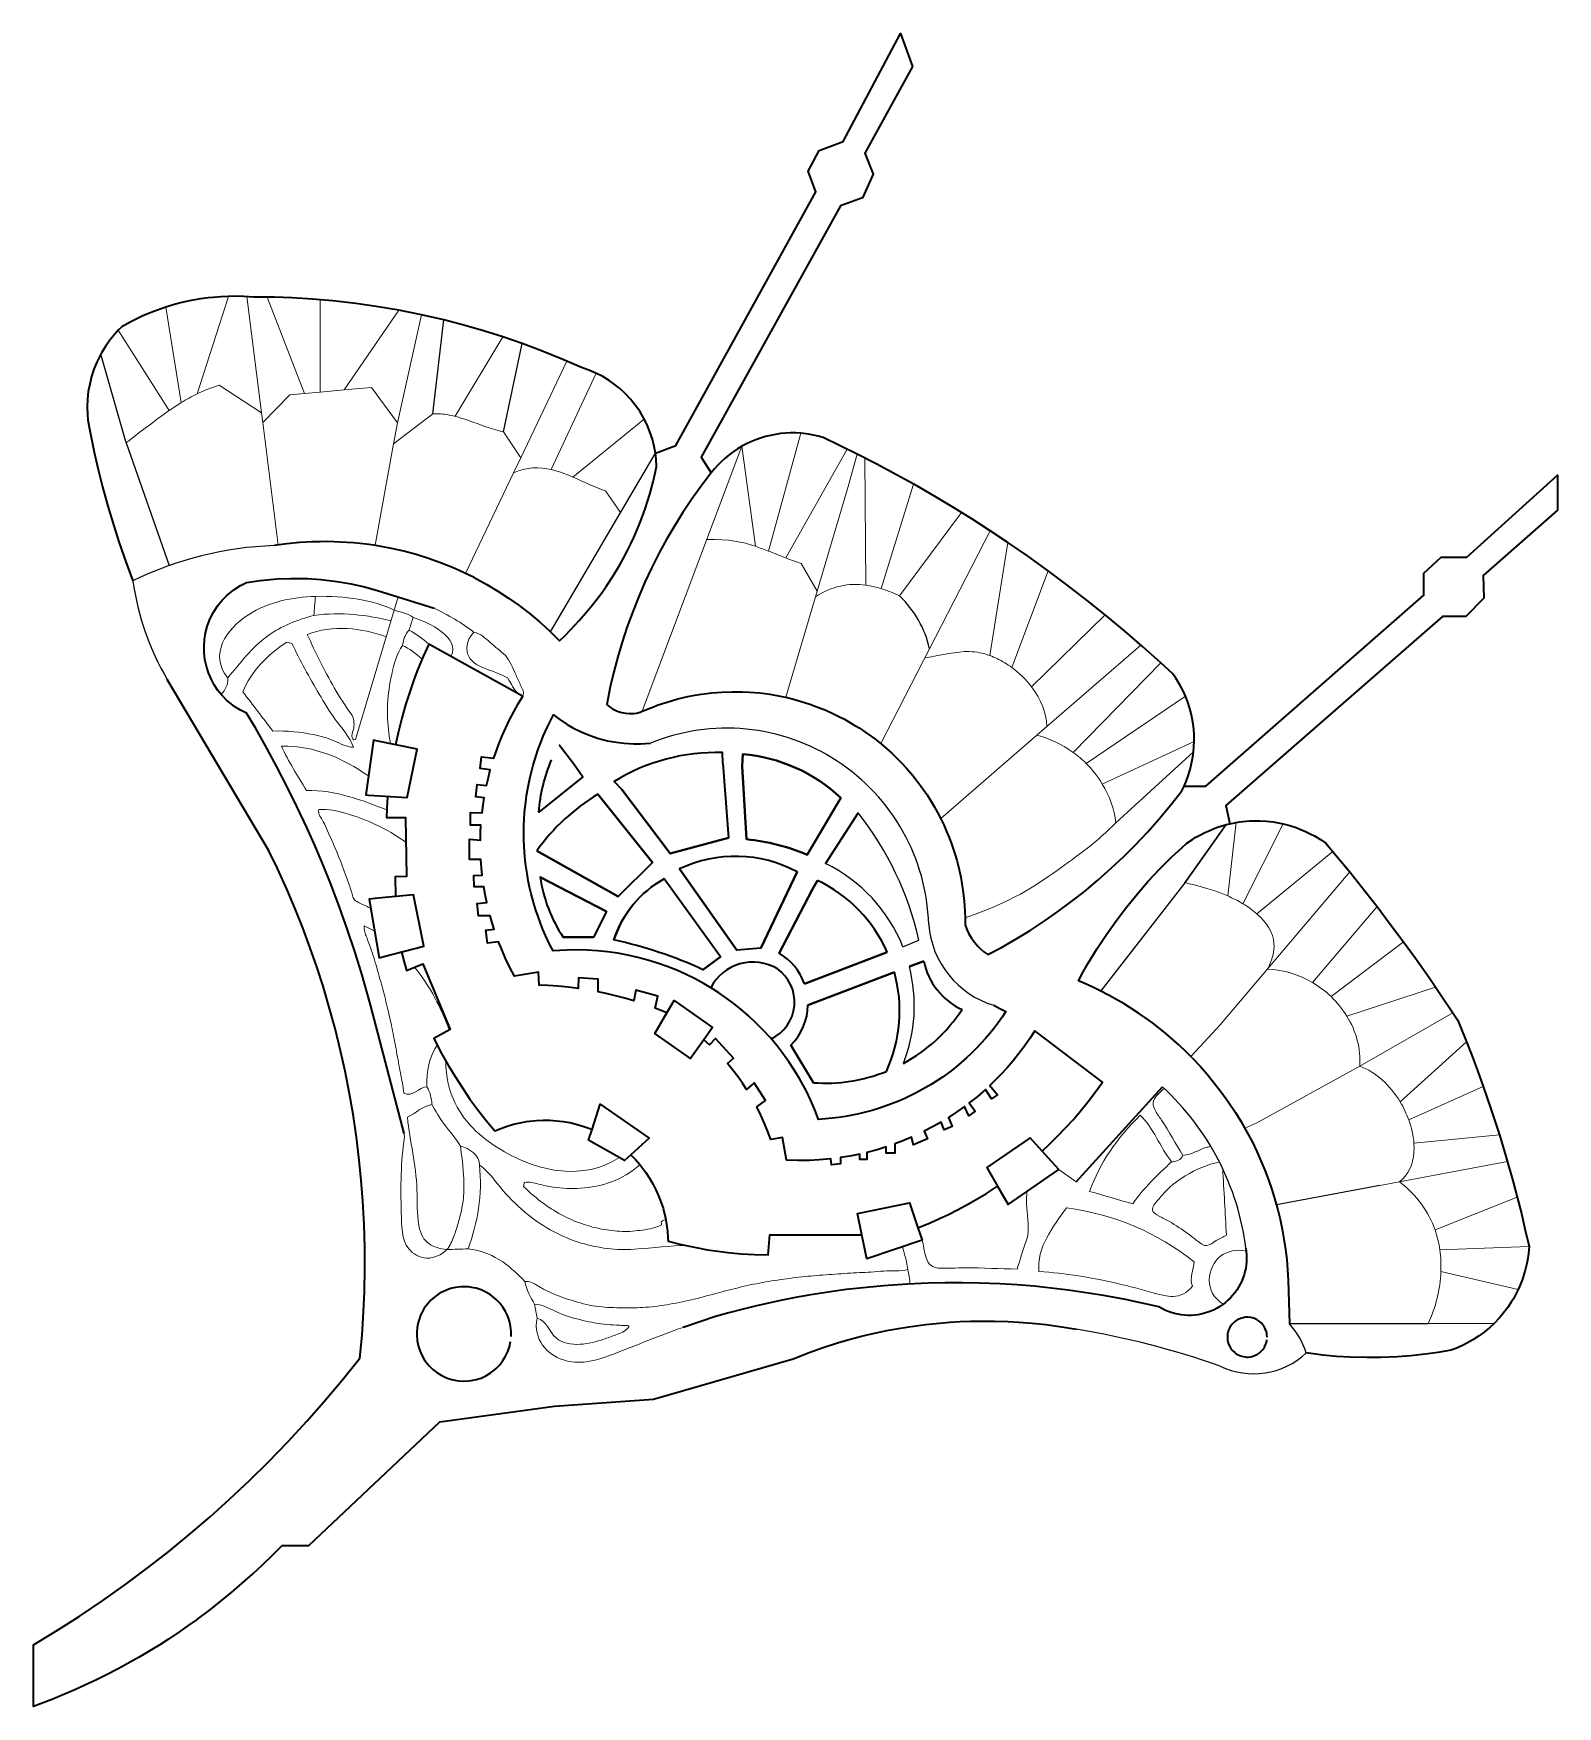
# Model space of a CAD drawing. Header units: millimetres. Extents: x 1814184 to 2218310, y 27764 to 471429.
import ezdxf

# ---------------------------------------------------------------- set-up
doc = ezdxf.new("R2010")
doc.units = ezdxf.units.MM
for name, color, linetype, lineweight in [('01_SITE_BASE', 7, 'Continuous', 35), ('03_REGIONS', 7, 'Continuous', 35), ('03_ROADS_AND_PLOTS', 7, 'Continuous', 9), ('04_GEOMETRIC_DIVISIONS', 7, 'Continuous', 5), ('BLUE_BOUNDARY_COMPLETION', 7, 'Continuous', 20), ('BLUE_CONTINUOUS_DIVISIONS', 7, 'Continuous', 20), ('REGION_HOLES', 7, 'Continuous', 35)]:
    doc.layers.add(name, color=color, linetype=linetype, lineweight=lineweight)

msp = doc.modelspace()

# ---------------------------------------------------------------- linework, layer by layer
for p, q in [((1920065, 370532), (1923018, 395473)), ((1838789, 362869), (1832047, 386423)), ((1938845, 365758), (1943803, 389195)), ((1838789, 362869), (1850132, 330303)), ((1951270, 312786), (1979084, 360167)), ((2101182, 262069), (2121797, 280958)), ((2119507, 246218), (2130485, 261622)), ((2130485, 261622), (2119507, 246218)), ((2119507, 246218), (2097204, 217574)), ((2128845, 208570), (2124621, 203979)), ((2124621, 203979), (2121082, 200133)), ((2171185, 165932), (2143755, 160788)), ((2184040, 129355), (2147228, 129214)), ((2147228, 129214), (2184040, 129355)), ((2184040, 129355), (2201591, 129455))]:
    msp.add_line(p, q)
at = {"color": 30}
msp.add_line((2044730, 229250), (2048968, 231021), dxfattribs=at)
for centre, radius, start, end in [((1881116, 243615), 92058, 91.9513, 116.14269), ((1910693, 336003), 70813, 187.9112, 210.49085), ((2024600, 302116), 27876, 12.75689, 46.29023), ((1997993, 233608), 53592, 1.68777, 112.10031), ((2075871, 237070), 24382, 184.4302, 253.30132), ((2066411, 140595), 69803, 7.17006, 47.53055), ((2132970, 115884), 19518, 16.78093, 43.07244), ((2054736, -91543), 222284, 70.52349, 80.68181), ((2137701, 136406), 20405, 244.29069, 313.15175)]:
    msp.add_arc(centre, radius, start, end)
for centre, radius, start, end in [((1966730, 212436), 84312, 12.73413, 38.35365), ((2005752, 213609), 41998, 21.86372, 63.87386), ((2005752, 213609), 41998, 338.65997, 14.29724)]:
    msp.add_arc(centre, radius, start, end, dxfattribs=at)
at = {"layer": '01_SITE_BASE'}
for points in [[(1979084, 360167), (1984512, 362137), (2021607, 429438), (2019621, 434926), (2022479, 440427), (2028911, 442754), (2044119, 471429), (2047281, 462691), (2034634, 439706), (2036823, 434120), (2033989, 427852), (2028169, 425746), (1991219, 359096), (1993896, 354930)], [(1867604, 401734), (1865856, 401710), (1863835, 401616), (1861818, 401455), (1860477, 401309), (1858472, 401034), (1856478, 400691), (1855155, 400426), (1853184, 399971), (1851228, 399450), (1849292, 398864), (1848012, 398436), (1846112, 397742), (1844236, 396983), (1843000, 396442), (1841777, 395873), (1839967, 394969), (1837602, 393669), (1836639, 392709), (1835722, 391705), (1834434, 390123), (1833258, 388456), (1832201, 386712), (1831564, 385510), (1830982, 384280), (1830218, 382389), (1829587, 380449), (1829090, 378471), (1828732, 376463), (1828512, 374434), (1828434, 372396), (1828496, 370357), (1828615, 369002), (1828911, 366984), (1830315, 360382), (1831374, 355792), (1832524, 351225), (1833947, 346034), (1835487, 340876), (1836929, 336392), (1838685, 331304), (1840554, 326256)], [(1917066, 396846), (1911075, 398044), (1905053, 399067), (1899676, 399828), (1893606, 400517), (1888195, 400980), (1882774, 401302), (1878026, 401469), (1872596, 401526), (1869903, 401691), (1867604, 401734)], [(1959521, 382809), (1954549, 384991), (1948889, 387291), (1943803, 389195), (1938670, 390967), (1933493, 392604), (1928274, 394106), (1923018, 395473), (1917066, 396846)], [(1979084, 360167), (1978782, 361875), (1978290, 363850), (1977655, 365784), (1976881, 367666), (1975971, 369486), (1974930, 371236), (1973765, 372904), (1972481, 374483), (1971085, 375964), (1969584, 377339), (1968529, 378193), (1966873, 379375), (1965134, 380433), (1963323, 381362), (1961448, 382155), (1959521, 382809)], [(2032632, 359868), (2027902, 362204), (2023599, 364256), (2022299, 364627), (2020982, 364932), (2019651, 365172), (2017637, 365409), (2016287, 365483), (2014935, 365490), (2013585, 365430), (2012239, 365303), (2010900, 365110), (2009574, 364851), (2008261, 364527), (2006966, 364138), (2005692, 363685), (2004442, 363170), (2003219, 362593), (2002026, 361957), (2000866, 361263), (1999742, 360512), (1998656, 359706), (1997612, 358847), (1996611, 357938), (1995657, 356981), (1994751, 355977), (1993896, 354930)], [(1931022, 327131), (1934407, 325304), (1937325, 323567), (1940172, 321718), (1942945, 319759), (1945639, 317692), (1948251, 315522), (1949777, 314172), (1951270, 312786), (1953685, 310400), (1955156, 311808), (1956593, 313251), (1958912, 315729), (1961131, 318296), (1962413, 319878), (1963658, 321489), (1964865, 323129), (1966033, 324797), (1967890, 327637), (1969635, 330548), (1970626, 332327), (1971576, 334128), (1972482, 335951), (1973345, 337796), (1974165, 339660), (1974940, 341542), (1975671, 343443), (1976357, 345360), (1976998, 347293), (1977592, 349240), (1978481, 352515), (1978952, 354496), (1979377, 356488), (1979277, 358521), (1979084, 360167)], [(2072543, 336456), (2067584, 339752), (2063000, 342694), (2058371, 345568), (2053113, 348716), (2048395, 351439), (2043038, 354417), (2037632, 357303), (2032632, 359868)], [(1993896, 354930), (1991420, 351682), (1988652, 347804), (1986386, 344407), (1984219, 340946), (1982154, 337423), (1980192, 333841), (1978036, 329593), (1976303, 325895), (1974679, 322148), (1973164, 318355), (1971537, 313877), (1970265, 309997), (1969105, 306081), (1968060, 302133), (1967130, 298157), (1966192, 293486), (1966945, 292859), (1967762, 292316), (1968632, 291866), (1969237, 291618), (1970174, 291331), (1971137, 291147), (1972114, 291068), (1972767, 291075), (1973419, 291128), (1974065, 291228), (1975016, 291466), (1975633, 291680), (1978154, 292728), (1979860, 293363), (1982452, 294219), (1985080, 294959), (1987738, 295580), (1989525, 295927), (1991321, 296221), (1994030, 296562), (1996751, 296780), (1999479, 296876), (2002209, 296851), (2004027, 296765), (2006748, 296536), (2009455, 296185), (2012144, 295713), (2014019, 295309)], [(2119270, 271826), (2125070, 271825), (2182853, 322487), (2182853, 328324), (2187412, 332524), (2194252, 332524), (2218310, 354311), (2218310, 345019), (2198596, 327709), (2198754, 321712), (2193956, 316783), (2187767, 316783), (2130342, 266684), (2131441, 261854)], [(1906357, 335382), (1904418, 335698), (1902400, 335978), (1899024, 336340), (1895636, 336570), (1892242, 336668), (1890205, 336662), (1888168, 336609), (1884778, 336415), (1881399, 336088), (1877981, 335621)], [(1931022, 327131), (1928379, 328429), (1925278, 329812), (1922126, 331073), (1918927, 332210), (1915685, 333221), (1912407, 334105), (1909096, 334860), (1906357, 335382)], [(2113092, 304560), (2108233, 308901), (2103591, 312904), (2098355, 317258), (2093573, 321091), (2088184, 325253), (2083268, 328912), (2077733, 332878), (2072543, 336456)], [(1912449, 179715), (1903558, 213815), (1902601, 217312), (1901345, 221667), (1899476, 227731), (1897480, 233755), (1895357, 239734), (1893107, 245668), (1891080, 250715), (1888961, 255724), (1886752, 260694), (1884061, 266441), (1881659, 271321), (1878744, 276957), (1876152, 281738), (1873018, 287256), (1870709, 291156), (1869109, 291952), (1867592, 292895), (1866170, 293977), (1865499, 294567), (1864244, 295838), (1863114, 297223), (1862120, 298707), (1861271, 300279), (1860573, 301924), (1860034, 303627), (1859657, 305373), (1859447, 307147), (1859404, 308933), (1859531, 310716), (1859825, 312478), (1860283, 314204), (1860903, 315880), (1861677, 317490), (1862120, 318266), (1863114, 319751), (1864244, 321135), (1865499, 322406), (1866868, 323554), (1867592, 324078), (1869109, 325021), (1870709, 325817), (1874266, 326348), (1876053, 326550), (1878742, 326774), (1882336, 326923), (1884134, 326933), (1886831, 326868), (1890420, 326632), (1893994, 326226), (1895773, 325960), (1898428, 325481), (1901938, 324696), (1905407, 323745), (1920432, 319004)], [(1943850, 295715), (1918985, 309521), (1917504, 306198), (1916124, 302833), (1915155, 300282), (1913954, 296848), (1912857, 293380), (1911864, 289880), (1910977, 286352), (1910197, 282798)], [(2119270, 271826), (2119797, 273041), (2120281, 274318), (2120896, 276271), (2121375, 278261), (2121617, 279605), (2121797, 280958), (2121914, 282318), (2121969, 283682), (2121933, 285729), (2121755, 287769), (2121437, 289791), (2121148, 291125), (2120797, 292445), (2120158, 294390), (2119658, 295660), (2119100, 296906), (2118157, 298723), (2117090, 300471), (2116313, 301593), (2113092, 304560)], [(1857687, 50976), (1855229, 49214), (1852983, 47658), (1849951, 45639), (1847649, 44167), (1845326, 42730), (1842194, 40870), (1839024, 39075), (1836622, 37773), (1833389, 36094), (1830942, 34879), (1827651, 33318), (1825161, 32192), (1821816, 30751), (1819287, 29716), (1814184, 27764), (1814184, 44104), (1820588, 48004), (1826327, 51681), (1832545, 55871), (1838661, 60208), (1844671, 64692), (1850039, 68892), (1855837, 73647), (1861007, 78089), (1866079, 82643), (1871541, 87779), (1876398, 92561), (1881619, 97943), (1886709, 103449), (1891220, 108559), (1896051, 114292), (1900744, 120140), (1901304, 126266), (1901711, 132403), (1901944, 137865), (1902062, 144015), (1902037, 149483), (1901864, 155631), (1901538, 161774), (1901119, 167225), (1900579, 172666), (1899828, 178771), (1898925, 184855), (1897994, 190243), (1896805, 196277), (1895621, 201615), (1894148, 207587), (1892715, 212864), (1890962, 218759), (1889281, 223962), (1887485, 229126), (1885574, 234249), (1883551, 239328), (1881415, 244361), (1878879, 249965), (1876508, 254892), (1849673, 300072)], [(1982120, 211680), (1979023, 212925), (1979700, 216140), (1973938, 217721), (1973420, 214863), (1970985, 215584), (1968530, 216240), (1966369, 216759), (1963884, 217289), (1963902, 220678), (1958745, 220986), (1958646, 218181), (1955975, 218519), (1953297, 218781), (1950612, 218967), (1948259, 219066), (1948124, 222468), (1941748, 221465), (1940528, 223777), (1939392, 226130), (1938341, 228523), (1937531, 230545), (1934556, 230165), (1934112, 233649), (1936342, 233883), (1935809, 235573), (1935275, 237430), (1932153, 237416), (1931852, 240701), (1934408, 240935), (1933960, 243122), (1933607, 245137), (1931072, 245137), (1930982, 248144), (1933181, 248210), (1932976, 250203), (1932814, 252383), (1929772, 252409), (1929772, 257780), (1932691, 257549), (1932737, 259438), (1932843, 261496), (1930082, 261496), (1930082, 264870), (1933126, 264713), (1933389, 266812), (1933683, 268729), (1931451, 268962), (1931793, 272227), (1934298, 271965), (1934803, 274162), (1935325, 276161), (1932590, 276515), (1932994, 279635), (1936242, 279215), (1936746, 280716), (1937563, 282946), (1938452, 285148), (1939413, 287320), (1940443, 289460), (1941543, 291565), (1942710, 293634), (1943944, 295663), (1943850, 295715)], [(2014019, 295309), (2015691, 294897), (2017445, 294410), (2020046, 293582), (2022608, 292638), (2024291, 291945), (2025953, 291203), (2027591, 290411), (2029206, 289571), (2031579, 288220), (2033126, 287262), (2034644, 286258), (2037286, 284344)], [(2068865, 213716), (2070442, 212860), (2072047, 212059), (2071042, 210563), (2069994, 209096), (2068905, 207659), (2067775, 206254), (2066606, 204882), (2065398, 203544), (2064152, 202241), (2062870, 200974), (2061551, 199745), (2060199, 198553), (2058813, 197400), (2057394, 196288), (2055208, 194696), (2053714, 193688), (2052192, 192722), (2050643, 191801), (2048271, 190502), (2046660, 189693), (2045026, 188931), (2043372, 188215), (2041697, 187547), (2040005, 186927), (2038295, 186356), (2036569, 185834), (2034830, 185361), (2033077, 184938), (2031314, 184565), (2029540, 184243), (2027758, 183971), (2025969, 183751), (2024174, 183582), (2022375, 183463), (2021393, 185996), (2020311, 188488), (2019131, 190936), (2018290, 192540), (2017408, 194122), (2016006, 196449), (2014513, 198719), (2012931, 200928), (2011263, 203072), (2009511, 205148), (2007678, 207153), (2005766, 209083), (2003779, 210937), (2001721, 212709), (1999593, 214399), (1997401, 216003), (1995904, 217023), (1994381, 218003), (1992049, 219397), (1989664, 220698), (1987228, 221902), (1984747, 223009), (1982224, 224016), (1979663, 224923), (1977068, 225727), (1974443, 226427), (1971792, 227022), (1969120, 227512), (1966430, 227895), (1963728, 228171), (1961016, 228340), (1958300, 228400), (1955584, 228353), (1953775, 228262), (1951969, 228123), (1951141, 229734), (1949982, 232193), (1949265, 233857), (1948595, 235541), (1947970, 237242), (1947391, 238959), (1946860, 240692), (1946152, 243316), (1945740, 245080), (1945375, 246856), (1945060, 248640), (1944677, 251331), (1944484, 253133), (1944285, 255844), (1944215, 257654), (1944193, 259466), (1944221, 261278), (1944299, 263089), (1944425, 264897), (1944707, 267600), (1944956, 269395), (1945254, 271182), (1945792, 273847), (1946211, 275610), (1946677, 277361), (1947466, 279962), (1948050, 281677), (1948682, 283376), (1949359, 285057), (1950459, 287542), (1951249, 289173), (1952083, 290782), (1953493, 289702), (1955707, 288221), (1957243, 287329), (1959627, 286140), (1962094, 285137), (1963779, 284575), (1966354, 283893), (1968097, 283549), (1970738, 283201), (1973397, 283054), (1975173, 283070), (1977830, 283263)], [(1905063, 283851), (1904351, 283997), (1902280, 269496), (1903020, 269449)], [(2037286, 284344), (2039008, 282979), (2040396, 281801), (2041747, 280582), (2043062, 279323), (2044338, 278026), (2045575, 276691), (2047355, 274620), (2048489, 273197), (2049580, 271740), (2051133, 269495), (2052112, 267961), (2053045, 266398), (2053931, 264808), (2054769, 263192), (2055559, 261552), (2056318, 259843)], [(1903020, 269449), (1913307, 268792), (1915958, 281616), (1905063, 283851)], [(2056318, 259843), (2056989, 258205), (2057628, 256501), (2058491, 253911), (2059002, 252164), (2059460, 250403), (2060048, 247737), (2060373, 245946), (2060645, 244146), (2060952, 241434), (2061136, 238710), (2061192, 236891), (2061193, 235071), (2061660, 233829), (2062236, 232634), (2062915, 231494), (2063692, 230419), (2064562, 229416), (2065189, 228793), (2066196, 227929), (2067276, 227158), (2070859, 229086), (2074972, 231454), (2078438, 233585), (2082408, 236186), (2085746, 238512), (2089561, 241337), (2092759, 243851), (2096405, 246890), (2099955, 250040), (2103407, 253299), (2106283, 256176), (2109541, 259627), (2112691, 263178), (2114441, 265250), (2116155, 267353), (2118654, 270563), (2119270, 271826)], [(1910270, 242575), (1910178, 247900), (1913164, 247960), (1912965, 263462), (1907853, 263396), (1907971, 265789), (1908153, 269122)], [(2121470, 199744), (2119826, 201392), (2117854, 203259), (2116509, 204471), (2114446, 206236), (2113041, 207379), (2110891, 209039), (2109431, 210109), (2107201, 211659), (2104925, 213141), (2103384, 214091), (2101823, 215009), (2099449, 216327), (2097036, 217574), (2095407, 218364), (2092934, 219487), (2091267, 220194), (2092557, 222560), (2093895, 224900), (2096231, 228736), (2098698, 232490), (2101291, 236157), (2104009, 239733), (2106847, 243214), (2109803, 246595), (2112873, 249873), (2116054, 253045), (2118676, 255502), (2120012, 256703), (2121494, 257706), (2122256, 258176), (2123818, 259050), (2124617, 259453), (2126248, 260191), (2127918, 260835), (2128766, 261121), (2130485, 261622), (2131441, 261854)], [(2131441, 261854), (2133109, 262188), (2133993, 262326), (2135771, 262529), (2136664, 262592), (2137558, 262630), (2139348, 262630), (2141135, 262529), (2142914, 262326), (2144678, 262024), (2145553, 261835), (2147285, 261384), (2148989, 260835), (2149828, 260525), (2151479, 259833), (2153089, 259050), (2153876, 258624), (2155413, 257706), (2156895, 256703), (2160353, 252565), (2163201, 249084)], [(2163201, 249084), (2167127, 244171), (2170441, 239917), (2173707, 235625), (2177454, 230571), (2180612, 226200), (2184234, 221055), (2187283, 216607), (2190557, 211705)], [(1905618, 242119), (1903172, 241879), (1905856, 226325), (1907086, 226649)], [(1907086, 226649), (1917665, 229436), (1914979, 243037), (1905618, 242119)], [(1911740, 227875), (1912384, 225526), (1913142, 222970), (1917402, 224755), (1924714, 207300), (1920349, 204923), (1922404, 200965), (1924152, 197856), (1925991, 194799), (1927919, 191797), (1929936, 188854), (1932038, 185972), (1934224, 183152), (1936492, 180399), (1938126, 181080), (1939794, 181671), (1941491, 182172), (1943213, 182579), (1944955, 182892), (1945832, 183013), (1947593, 183183), (1949362, 183258), (1951131, 183236), (1952897, 183119), (1954654, 182906), (1956397, 182598), (1958120, 182196), (1959819, 181701), (1961489, 181114), (1962311, 180787)], [(1982120, 211680), (1984079, 215033), (1994242, 207833), (1991949, 204597)], [(1991949, 204597), (1988397, 199583), (1978960, 206270), (1982120, 211680)], [(2190557, 211705), (2191761, 209870), (2192451, 208203), (2194141, 204019), (2195455, 200657), (2197048, 196436), (2198587, 192195), (2200651, 186226), (2202879, 179359), (2204713, 173315), (2206527, 166916)], [(2081638, 175072), (2083615, 176910), (2085545, 178798), (2088043, 181391), (2089858, 183390), (2091621, 185434), (2093891, 188228), (2096065, 191098), (2097631, 193297), (2079725, 206981), (2078383, 204919), (2076973, 202902), (2075497, 200934), (2073955, 199017), (2072350, 197152), (2070683, 195342), (2068957, 193589), (2067774, 192453), (2069839, 190005), (2068208, 188922), (2066587, 191363), (2064403, 189477), (2062337, 187824), (2063928, 185674), (2062175, 184377), (2061065, 186865), (2059044, 185428), (2056785, 183939), (2057774, 181616), (2055689, 180729), (2054831, 182745), (2052718, 181545), (2050369, 180316), (2051223, 178309), (2047500, 176725), (2047033, 178750), (2044736, 177787), (2042603, 176974), (2042603, 174506), (2040298, 174506), (2040298, 176179), (2037860, 175430), (2035171, 174709), (2035171, 172784), (2033319, 172784), (2033348, 174282), (2030678, 173744), (2028214, 173338), (2028214, 171661), (2025758, 171385), (2025579, 172999), (2022522, 172725), (2019967, 172595), (2016898, 172557), (2013830, 172647), (2012781, 178693), (2009680, 178155), (2008847, 180425), (2008046, 182384), (2007050, 184588), (2005969, 186751), (2008318, 188434), (2005305, 193191), (2003245, 191427), (2002192, 193030), (2000922, 194816), (1999590, 196556), (1998198, 198249), (1999826, 199740), (1995055, 204947), (1993447, 203235), (1991949, 204597)], [(2121470, 199744), (2123597, 197483), (2125392, 195445), (2127125, 193354), (2129336, 190486), (2130917, 188278), (2132921, 185262), (2134344, 182949), (2135763, 180470)], [(2090637, 166864), (2113541, 192084)], [(1962311, 180787), (1964493, 187539), (1977437, 178473), (1972546, 174068)], [(1972546, 174068), (1970901, 172586), (1961397, 177957), (1962311, 180787)], [(2081638, 175072), (2078458, 178614), (2066996, 170711), (2069811, 165787)], [(2135763, 180470), (2137387, 177392), (2138570, 174947), (2139679, 172468), (2140712, 169956), (2141670, 167415), (2142550, 164846), (2143352, 162251), (2144120, 159460)], [(1972546, 174068), (1973779, 172806), (1974942, 171479), (1975496, 170793), (1976548, 169377), (1977521, 167905), (1978414, 166384), (1979222, 164816), (1979945, 163207), (1980580, 161561), (1981125, 159883), (1981363, 159034), (1981770, 157317), (1982084, 155581), (1982303, 153831), (1982427, 152071), (1982453, 151189), (1985927, 150314), (1989429, 149556), (1992953, 148916), (1995610, 148514), (1998276, 148179), (2001842, 147838), (2005418, 147617), (2008999, 147517), (2009480, 152878), (2033803, 152878)], [(2086033, 170175), (2083337, 173179), (2081638, 175072)], [(2069811, 165787), (2072626, 160865), (2086033, 170175)], [(2048716, 154731), (2051990, 156066), (2054415, 157139), (2056813, 158271), (2059182, 159463), (2062293, 161143), (2064589, 162470), (2066851, 163854), (2069811, 165787)], [(2206527, 166916), (2207605, 162881), (2208715, 158508), (2209770, 154121), (2210769, 149722), (2210608, 147909), (2210342, 146108), (2210169, 145215), (2209746, 143445), (2209220, 141702), (2208918, 140843), (2208241, 139154), (2207866, 138325), (2207466, 137507), (2206596, 135909), (2206126, 135129), (2205119, 133613), (2204025, 132159), (2203446, 131456), (2202848, 130771), (2201591, 129455), (2200259, 128214), (2199567, 127623), (2198857, 127053), (2197390, 125977), (2195861, 124988), (2195076, 124528), (2193467, 123677), (2191811, 122923), (2190114, 122266), (2186571, 121665), (2183902, 121285), (2179437, 120788), (2175854, 120513), (2171365, 120323), (2167771, 120294), (2163280, 120412), (2159693, 120630), (2156114, 120957), (2151657, 121519)], [(2033803, 152878), (2032652, 158504), (2046483, 161334), (2048716, 154731)], [(2144120, 159460), (2144720, 156995), (2145285, 154339), (2145769, 151666), (2146173, 148981), (2146495, 146284), (2146736, 143579), (2146895, 140868), (2147228, 129214)], [(2048716, 154731), (2049835, 151421), (2035120, 146445), (2033803, 152878)], [(2135667, 149307), (2135790, 148420), (2135860, 147527), (2135878, 146632), (2135843, 145737), (2135756, 144846), (2135617, 143962), (2135427, 143087), (2135186, 142224), (2134894, 141378), (2134554, 140549), (2134165, 139743), (2133730, 138960), (2133250, 138204), (2132726, 137478), (2132161, 136783), (2131556, 136123), (2130914, 135499), (2130236, 134914), (2129525, 134370), (2128783, 133868), (2128013, 133410), (2127218, 132999), (2126400, 132634), (2125562, 132319), (2124707, 132052), (2123838, 131837), (2122958, 131672), (2122070, 131559), (2121176, 131499), (2120281, 131491), (2119387, 131535), (2118496, 131632), (2117613, 131781), (2116741, 131981), (2115881, 132232), (2115037, 132532), (2114213, 132882), (2113411, 133279), (2112633, 133723), (2108210, 134744), (2103767, 135678), (2098413, 136683), (2093934, 137423), (2088542, 138194), (2084035, 138739), (2079518, 139195), (2074994, 139562), (2070463, 139840), (2065019, 140055), (2060481, 140135), (2055941, 140127), (2051403, 140028), (2045960, 139792), (2039620, 139353), (2033295, 138740), (2029688, 138311), (2026089, 137825), (2019811, 136838), (2016236, 136197), (2012672, 135499), (2009120, 134745), (2005580, 133934), (2002053, 133069), (1998540, 132147), (1995042, 131171), (1986438, 128294)], [(1940851, 125883), (1940851, 127251), (1940702, 128611), (1940405, 129947), (1939965, 131242), (1939385, 132481), (1938675, 133650), (1937841, 134735), (1936893, 135722), (1935844, 136600), (1935285, 136994), (1934106, 137689), (1932859, 138251), (1931558, 138674), (1930892, 138832), (1929539, 139036), (1928172, 139092), (1927488, 139064), (1926131, 138897), (1924799, 138582), (1923510, 138124), (1922279, 137528), (1921689, 137180), (1920571, 136391), (1919546, 135485), (1918626, 134472), (1917822, 133366), (1917143, 132178), (1916854, 131558), (1916598, 130923), (1916193, 129616), (1915933, 128273), (1915821, 126909), (1915821, 126225), (1915933, 124861), (1916193, 123518), (1916598, 122211), (1917143, 120957), (1917822, 119769), (1918209, 119204), (1919072, 118143), (1920046, 117182), (1921119, 116333), (1922279, 115607), (1923510, 115011), (1924148, 114764), (1925461, 114377), (1926807, 114135), (1928172, 114042), (1929539, 114098), (1930218, 114182), (1931558, 114460), (1932859, 114883), (1934106, 115445), (1935285, 116140), (1936380, 116959), (1936893, 117412), (1937841, 118399), (1938675, 119484), (1939385, 120653), (1939965, 121892), (1940405, 123187), (1940702, 124523)], [(1857687, 50976), (1861098, 53529), (1863965, 55776), (1866785, 58083), (1869556, 60447), (1872278, 62868), (1874949, 65344), (1877569, 67876), (1880135, 70461), (1887176, 70461), (1921936, 103230), (1952329, 107411), (1978590, 109281), (2015614, 120000), (2019861, 121650), (2023296, 122867), (2027635, 124256), (2031139, 125261), (2033783, 125953), (2036442, 126591), (2040899, 127533), (2043588, 128026), (2046286, 128465), (2050801, 129074), (2054426, 129450), (2057151, 129669), (2059880, 129831), (2062612, 129939), (2066256, 129996), (2068989, 129974), (2072632, 129858), (2075362, 129707), (2078995, 129419), (2082620, 129033), (2086232, 128549), (2090727, 127807)], [(2141314, 125725), (2141268, 126422), (2141210, 126766), (2141130, 127105), (2140904, 127765), (2140592, 128389), (2140406, 128685), (2140201, 128967), (2139737, 129488), (2139208, 129943), (2138923, 130144), (2138624, 130325), (2137995, 130626), (2137332, 130842), (2136991, 130916), (2136298, 130997), (2135600, 130985), (2135254, 130945), (2134910, 130882), (2134240, 130688), (2133601, 130408), (2133297, 130237), (2132726, 129836), (2132462, 129608), (2131981, 129103), (2131766, 128828), (2131394, 128237), (2131239, 127925), (2131104, 127603), (2130899, 126936), (2130830, 126594), (2130761, 125900), (2130761, 125551), (2130830, 124857), (2130899, 124515), (2131104, 123848), (2131394, 123214), (2131571, 122912), (2131981, 122348), (2132213, 122087), (2132726, 121615), (2133005, 121405), (2133601, 121043), (2133916, 120892), (2134572, 120655), (2134910, 120569), (2135600, 120466), (2135949, 120448), (2136298, 120454), (2136991, 120535), (2137332, 120609), (2137995, 120825), (2138624, 121126), (2138923, 121307), (2139208, 121508), (2139737, 121963), (2140201, 122484), (2140406, 122766), (2140592, 123061), (2140904, 123686), (2141130, 124345), (2141210, 124685), (2141268, 125029)]]:
    msp.add_lwpolyline(points, dxfattribs=at)
at = {"layer": '03_REGIONS', "color": 30}
for p, q in [((2020718, 244473), (2022051, 246838)), ((2022051, 246838), (2022051, 246838)), ((2040563, 227810), (2018626, 219430)), ((2019558, 213752), (2042476, 222469)), ((2046450, 223981), (2050310, 225449)), ((2060417, 212592), (2060417, 212592)), ((2021022, 193191), (2015045, 203148))]:
    msp.add_line(p, q, dxfattribs=at)
for points in [[(1953701, 282690), (1953701, 282690), (1957472, 277744), (1959849, 274342), (1948149, 264916, -0.0785865), (1951572, 278782)], [(2002104, 277123), (2002284, 280317, -0.169847), (2028275, 268695)], [(2028275, 268695), (2019366, 253655, 0.0751495), (2003259, 257738), (2002104, 277123)], [(1963871, 269737), (1978356, 251565), (1969187, 242566), (1947635, 254698, -0.1010409)], [(1963871, 269737, 0.1010409), (1947635, 254698)], [(2016696, 249079), (2007054, 228909), (2000707, 228316), (1986112, 249032), (1985511, 249916, -0.2384903)], [(1948573, 247729), (1966172, 238613), (1962644, 231770), (1954680, 231744, -0.1132015)], [(1996324, 226534), (1991691, 223148, 0.0552789), (1968091, 231049, -0.191431), (1981411, 247236)], [(2018626, 219430, 0.1742772), (2011892, 227525), (2020718, 244473)], [(2009767, 204845, 0.5774728), (2011435, 223363, 0.4327516), (1993760, 218374)]]:
    msp.add_lwpolyline(points, format="xyb", dxfattribs=at)
msp.add_lwpolyline([(1996974, 277857), (1998462, 258168), (1983030, 253997), (1970190, 270965)], dxfattribs=at)
for centre, radius, start, end in [((2005536, 212252), 38327, 23.94883, 64.47476), ((2005542, 212253), 38321, 335.22728, 15.46208), ((2067819, 228813), 17829, 190.87342, 245.4709), ((2024178, 236479), 43403, 298.47332, 326.60894), ((2024178, 236479), 43403, 265.82933, 291.85591)]:
    msp.add_arc(centre, radius, start, end, dxfattribs=at)
at = {"layer": '03_ROADS_AND_PLOTS'}
for p, q in [((1865856, 401710), (1857561, 375847)), ((1870795, 401636), (1874653, 370864)), ((1876166, 401488), (1886032, 375964)), ((1890173, 400811), (1890166, 376329)), ((1849292, 398864), (1853393, 373549)), ((1911075, 398044), (1896539, 376891)), ((1917066, 396846), (1910699, 368211)), ((1836639, 392709), (1850182, 371453)), ((1938670, 390967), (1925965, 369972)), ((1955577, 384540), (1943388, 358881)), ((1874653, 370864), (1863406, 378172)), ((1903831, 377535), (1896539, 376891)), ((1910699, 368211), (1903831, 377535)), ((1963415, 381314), (1951480, 355770)), ((1882186, 375625), (1874978, 368278)), ((1886032, 375964), (1882186, 375625)), ((1890166, 376329), (1886032, 375964)), ((1896539, 376891), (1890166, 376329)), ((1874653, 370864), (1874978, 368278)), ((1874978, 368278), (1879054, 335767)), ((1920065, 370532), (1909677, 362612)), ((1976239, 369226), (1957227, 353794)), ((1910699, 368211), (1909677, 362612)), ((1938845, 365758), (1943388, 358881)), ((2017637, 365409), (2009091, 334169)), ((1909677, 362612), (1904763, 335698)), ((2002026, 361957), (1975633, 291680)), ((2002026, 361957), (2005599, 335442)), ((2029967, 361184), (2013650, 332354)), ((2032632, 359868), (2030002, 350633)), ((1943388, 358881), (1941484, 354874)), ((2034632, 358842), (2034861, 325120)), ((1941484, 354874), (1928752, 328263)), ((2030002, 350633), (2021991, 323499)), ((2047529, 351920), (2038997, 324205)), ((1969846, 344430), (1965901, 350160)), ((2060251, 344401), (2043862, 322266)), ((2067896, 339544), (2038832, 283119)), ((2072543, 336456), (2067753, 306471)), ((2017755, 330848), (2021991, 323499)), ((2083268, 328912), (2073578, 303318)), ((2021559, 322035), (2013692, 295389)), ((2021991, 323499), (2021559, 322035)), ((2098355, 317258), (2078869, 298139)), ((2107853, 309229), (2082906, 287628)), ((2113092, 304560), (2089914, 280735)), ((2119658, 295660), (2093363, 277863)), ((2080239, 285318), (2054744, 263242)), ((2082906, 287628), (2080239, 285318)), ((2121969, 283682), (2097607, 272390)), ((2133109, 262188), (2130849, 242738)), ((2145553, 261835), (2134899, 240643)), ((2158722, 254518), (2138564, 238001)), ((2163201, 249084), (2128845, 208570)), ((2170441, 239917), (2153362, 219732)), ((2177454, 230571), (2158246, 216062)), ((2185949, 218552), (2162470, 210804)), ((2165889, 197563), (2190557, 211705)), ((2194141, 204019), (2176594, 188085)), ((2138593, 182592), (2165889, 197563)), ((2198587, 192195), (2178867, 183329)), ((2135403, 181098), (2138593, 182592)), ((2202879, 179359), (2180234, 177176)), ((2171185, 165932), (2205008, 172274)), ((2207605, 162881), (2185828, 154215)), ((2210769, 149722), (2187119, 148836)), ((2207866, 138325), (2187370, 143116))]:
    msp.add_line(p, q, dxfattribs=at)
at = {"layer": '04_GEOMETRIC_DIVISIONS'}
for points in [[(1863406, 378172), (1861362, 377544), (1859425, 376757), (1857561, 375847)], [(1853393, 373549), (1852305, 372887), (1851243, 372179), (1850182, 371453)], [(1857561, 375847), (1856133, 375149), (1854751, 374375), (1853393, 373549)], [(1846752, 368971), (1842780, 366036), (1838789, 362869), (1838789, 362869)], [(1850182, 371453), (1849025, 370663), (1847896, 369817), (1846752, 368971)], [(1920065, 370532), (1921441, 370632), (1922804, 370528), (1924160, 370289)], [(1924160, 370289), (1925965, 369972), (1927759, 369417), (1929561, 368788)], [(1929561, 368788), (1932603, 367726), (1935668, 366453), (1938845, 365758)], [(1951480, 355770), (1948265, 356522), (1944939, 356549), (1941484, 354874)], [(1957227, 353794), (1955330, 354610), (1953416, 355316), (1951480, 355770)], [(1965901, 350160), (1962993, 351107), (1960122, 352548), (1957227, 353794)], [(1992730, 337205), (1998640, 337403), (2002159, 336593), (2005599, 335442)], [(2005599, 335442), (2006774, 335048), (2007940, 334615), (2009091, 334169)], [(2009091, 334169), (2010643, 333566), (2012167, 332940), (2013650, 332354)], [(2013650, 332354), (2015061, 331796), (2016433, 331276), (2017755, 330848)], [(2021559, 322035), (2025849, 324972), (2030382, 325721), (2034861, 325120)], [(2034861, 325120), (2036246, 324934), (2037628, 324627), (2038997, 324205)], [(2038997, 324205), (2040641, 323698), (2042268, 323038), (2043862, 322266)], [(2050521, 305870), (2055353, 306588), (2058895, 307593), (2062304, 307514)], [(2062304, 307514), (2064166, 307471), (2065987, 307105), (2067753, 306471)], [(2067753, 306471), (2069117, 305981), (2070449, 305331), (2071739, 304547)], [(2071739, 304547), (2072363, 304168), (2072977, 303757), (2073578, 303318)], [(2073578, 303318), (2075551, 301873), (2077369, 300115), (2078869, 298139)], [(2078869, 298139), (2081221, 295042), (2082757, 291448), (2082906, 287628)], [(2080239, 285318), (2083701, 284486), (2087002, 282842), (2089914, 280735)], [(2089914, 280735), (2091128, 279856), (2092299, 278918), (2093363, 277863)], [(2093363, 277863), (2095012, 276228), (2096412, 274368), (2097607, 272390)], [(2097607, 272390), (2099506, 269245), (2100814, 265762), (2101182, 262069)], [(2101182, 262069), (2096432, 257283), (2091013, 253314), (2085648, 249507)], [(2085648, 249507), (2079659, 245257), (2073737, 241209), (2061192, 236891)], [(2119507, 246218), (2119507, 246218), (2126439, 244763), (2130849, 242738)], [(2130849, 242738), (2132262, 242089), (2133636, 241417), (2134899, 240643)], [(2134899, 240643), (2136239, 239822), (2137482, 238951), (2138564, 238001)], [(2138564, 238001), (2141187, 235699), (2142923, 233033), (2143122, 230078)], [(2142793, 226860), (2142496, 225687), (2142020, 224492), (2141406, 223298)], [(2143122, 230078), (2143192, 229035), (2143071, 227957), (2142793, 226860)], [(2141406, 223298), (2145744, 223118), (2149828, 221828), (2153362, 219732)], [(2153362, 219732), (2155127, 218684), (2156784, 217461), (2158246, 216062)], [(2158246, 216062), (2159886, 214492), (2161303, 212704), (2162470, 210804)], [(2162470, 210804), (2164922, 206810), (2166193, 202202), (2165889, 197563)], [(2165889, 197563), (2170268, 196008), (2174019, 192380), (2176594, 188085)], [(2176594, 188085), (2177506, 186562), (2178275, 184958), (2178867, 183329)], [(2178867, 183329), (2179615, 181271), (2180087, 179177), (2180234, 177176)], [(2180234, 177176), (2180481, 173822), (2179813, 170724), (2178002, 168476)], [(2176992, 167410), (2176805, 167241), (2176610, 167077), (2176409, 166919)], [(2176409, 166919), (2180996, 163325), (2184149, 158962), (2185828, 154215)], [(2178002, 168476), (2177696, 168097), (2177359, 167743), (2176992, 167410)], [(2185828, 154215), (2186444, 152470), (2186845, 150644), (2187119, 148836)], [(2187119, 148836), (2187405, 146948), (2187428, 145019), (2187370, 143116)], [(2187370, 143116), (2187225, 138343), (2186012, 133610), (2184040, 129355)]]:
    msp.add_open_spline(points, degree=3, dxfattribs=at)
at = {"layer": 'BLUE_BOUNDARY_COMPLETION'}
msp.add_line((2086033, 170175), (2090637, 166864), dxfattribs=at)
for points, knots in [([(1920432, 319004), (1924162, 317189), (1927783, 315189), (1930984, 312595), (1932731, 312352), (1933977, 311061), (1935309, 309892), (1936627, 308735), (1938030, 307698), (1939314, 306512), (1940476, 305063), (1941304, 303230), (1942144, 301291), (1942560, 300317), (1943029, 299371), (1943438, 298454), (1943942, 297506), (1944386, 296605), (1943850, 295715)], [0, 0, 0, 0, 1, 1, 1, 2, 2, 2, 3, 3, 3, 4, 4, 4, 5, 5, 5, 6, 6, 6, 6]), ([(1912449, 179715), (1912527, 179417), (1912527, 179105), (1912551, 178798), (1911580, 172134), (1911513, 165612), (1911708, 158795), (1911808, 155271), (1911715, 151625), (1913677, 149167), (1914792, 147769), (1916571, 146755), (1918477, 146682), (1920393, 146609), (1922438, 147485), (1923838, 148944), (1925694, 149009), (1927551, 149074), (1929407, 149139), (1935436, 148603), (1940186, 145082), (1944468, 140465), (1944892, 138266), (1945971, 136338), (1947083, 134424), (1947291, 133192), (1947499, 131960), (1947707, 130727), (1946658, 125098), (1950283, 121082), (1954698, 119673), (1956660, 119046), (1958778, 118934), (1960847, 119202), (1963192, 119505), (1965475, 120296), (1967718, 121140), (1974061, 123527), (1980152, 126193), (1986438, 128294)], [0, 0, 0, 0, 1, 1, 1, 2, 2, 2, 3, 3, 3, 4, 4, 4, 5, 5, 5, 6, 6, 6, 7, 7, 7, 8, 8, 8, 9, 9, 9, 10, 10, 10, 11, 11, 11, 12, 12, 12, 13, 13, 13, 13])]:
    msp.add_open_spline(points, degree=3, knots=knots, dxfattribs=at)
at = {"layer": 'BLUE_CONTINUOUS_DIVISIONS'}
msp.add_line((1899563, 284173), (1910897, 322013), dxfattribs=at)
for points, knots in [([(1888949, 322150), (1882940, 321947), (1876518, 320765), (1871160, 317276), (1865264, 313438), (1860656, 306809), (1865712, 300517)], [0, 0, 0, 0, 1, 1, 1, 2, 2, 2, 2]), ([(1888542, 317104), (1884271, 315975), (1879982, 314362), (1876289, 311662), (1872166, 308647), (1868786, 304278), (1865712, 300517)], [0, 0, 0, 0, 1, 1, 1, 2, 2, 2, 2]), ([(1907737, 311463), (1901370, 313751), (1893316, 314706), (1886786, 312051), (1888963, 307244), (1891262, 302530), (1893945, 297933), (1895330, 295560), (1896818, 293218), (1898403, 290967), (1899126, 289818), (1899349, 288607), (1899091, 287236), (1898887, 286538), (1898691, 285821), (1898618, 285198), (1898660, 284519), (1898909, 283967), (1899563, 284173)], [0, 0, 0, 0, 1, 1, 1, 2, 2, 2, 3, 3, 3, 4, 4, 4, 5, 5, 5, 6, 6, 6, 6]), ([(1930984, 312595), (1929517, 311483), (1928769, 308756), (1929317, 306877), (1929884, 304935), (1931834, 303900), (1933817, 303090), (1935898, 302240), (1938015, 301637), (1939875, 300524), (1940846, 299110), (1941602, 297317), (1942721, 296342)], [0, 0, 0, 0, 1, 1, 1, 2, 2, 2, 3, 3, 3, 4, 4, 4, 4]), ([(1899024, 282176), (1898129, 284823), (1896019, 287130), (1894226, 289548), (1892616, 291719), (1891261, 293980), (1889931, 296255), (1887358, 300656), (1884879, 305109), (1882705, 309678), (1882257, 309788), (1881808, 309898), (1881360, 310008), (1876379, 306946), (1871795, 302149), (1869709, 296836), (1872360, 293374), (1875011, 289911), (1877662, 286448), (1881426, 286538), (1885027, 286203), (1888443, 285493), (1890301, 285106), (1892104, 284609), (1893841, 283869), (1895599, 283120), (1897289, 282123), (1899024, 282176)], [0, 0, 0, 0, 1, 1, 1, 2, 2, 2, 3, 3, 3, 4, 4, 4, 5, 5, 5, 6, 6, 6, 7, 7, 7, 8, 8, 8, 9, 9, 9, 9]), ([(1912046, 309143), (1910541, 307009), (1909792, 304246), (1909187, 301429), (1908640, 298889), (1908210, 296306), (1908086, 293647), (1907967, 291079), (1908134, 288441), (1908428, 285928), (1908541, 284958), (1908674, 284005), (1908847, 283075)], [0, 0, 0, 0, 1, 1, 1, 2, 2, 2, 3, 3, 3, 4, 4, 4, 4]), ([(1902999, 274528), (1896211, 279235), (1888837, 282574), (1879968, 282423), (1881680, 278309), (1884378, 274605), (1886553, 270683), (1894469, 270765), (1901247, 268191), (1907954, 265451)], [0, 0, 0, 0, 1, 1, 1, 2, 2, 2, 3, 3, 3, 3]), ([(1913050, 256832), (1912610, 257161), (1912167, 257480), (1911718, 257788), (1909346, 259424), (1906854, 260780), (1904276, 261937), (1901893, 263005), (1899436, 263903), (1896909, 264635), (1894689, 265279), (1892413, 265794), (1889857, 265654), (1889591, 264514), (1890226, 263746), (1890728, 262924), (1891176, 262192), (1891520, 261417), (1891866, 260642), (1892616, 258959), (1893375, 257276), (1894100, 255582), (1895458, 252405), (1896695, 249185), (1897822, 245906), (1898133, 245003), (1898435, 244095), (1898685, 243164), (1898804, 242720), (1898911, 242270), (1899145, 241924), (1899348, 241624), (1899647, 241403), (1899974, 241202), (1900679, 240772), (1901515, 240440), (1902298, 240067), (1902747, 239853), (1903178, 239625), (1903602, 239389)], [0, 0, 0, 0, 1, 1, 1, 2, 2, 2, 3, 3, 3, 4, 4, 4, 5, 5, 5, 6, 6, 6, 7, 7, 7, 8, 8, 8, 9, 9, 9, 10, 10, 10, 11, 11, 11, 12, 12, 12, 13, 13, 13, 13]), ([(1904646, 233337), (1903760, 233860), (1902849, 234339), (1901913, 234770), (1901737, 233601), (1902163, 232682), (1902541, 231744), (1902896, 230861), (1903210, 229961), (1903517, 229058), (1904118, 227294), (1904694, 225518), (1905207, 223717), (1905498, 222696), (1905769, 221667), (1906062, 220647), (1906314, 219767), (1906582, 218894), (1906826, 218011), (1907312, 216245), (1907699, 214438), (1908130, 212648), (1908379, 211610), (1908644, 210578), (1908877, 209533), (1909068, 208675), (1909238, 207808), (1909413, 206942), (1909597, 206035), (1909786, 205129), (1909958, 204216), (1910130, 203304), (1910285, 202384), (1910448, 201467), (1910621, 200490), (1910805, 199517), (1910983, 198542), (1911151, 197627), (1911315, 196711), (1911490, 195800), (1911832, 194020), (1912218, 192258), (1912434, 190426), (1914590, 189292), (1916422, 191983), (1918530, 192136)], [0, 0, 0, 0, 1, 1, 1, 2, 2, 2, 3, 3, 3, 4, 4, 4, 5, 5, 5, 6, 6, 6, 7, 7, 7, 8, 8, 8, 9, 9, 9, 10, 10, 10, 11, 11, 11, 12, 12, 12, 13, 13, 13, 14, 14, 14, 15, 15, 15, 15]), ([(1923520, 198980), (1923504, 194687), (1924477, 190931), (1926009, 187773), (1928742, 182139), (1933579, 177997), (1939101, 174868), (1948482, 169554), (1959840, 167163), (1969607, 173317)], [0, 0, 0, 0, 1, 1, 1, 2, 2, 2, 3, 3, 3, 3]), ([(2113974, 191684), (2113565, 191242), (2113084, 190812), (2112644, 190377), (2111851, 189594), (2111192, 188793), (2111072, 187952), (2110968, 187222), (2111271, 186461), (2111688, 185712), (2112147, 184886), (2112745, 184074), (2113301, 183265), (2115449, 180139), (2116973, 177064), (2118995, 173908)], [0, 0, 0, 0, 1, 1, 1, 2, 2, 2, 3, 3, 3, 4, 4, 4, 5, 5, 5, 5]), ([(1919814, 187433), (1917412, 186924), (1915524, 185136), (1913358, 184040), (1913998, 177594), (1915611, 171514), (1915862, 164912), (1915982, 161756), (1915791, 158481), (1916363, 155455), (1916698, 153681), (1917296, 151993), (1918566, 150869), (1919889, 149697), (1921943, 149139), (1923838, 148944)], [0, 0, 0, 0, 1, 1, 1, 2, 2, 2, 3, 3, 3, 4, 4, 4, 5, 5, 5, 5]), ([(1919814, 187433), (1920778, 185781), (1921852, 183893), (1923167, 182105), (1924587, 180174), (1926287, 178361), (1927421, 176371)], [0, 0, 0, 0, 1, 1, 1, 2, 2, 2, 2]), ([(2115935, 172212), (2112919, 176174), (2111123, 181161), (2107673, 184617), (2101557, 178542), (2096882, 171875), (2094238, 164375), (2098046, 163271), (2101853, 162168), (2105661, 161065), (2108454, 165256), (2112362, 168794), (2115935, 172212)], [0, 0, 0, 0, 1, 1, 1, 2, 2, 2, 3, 3, 3, 4, 4, 4, 4]), ([(1927421, 176371), (1927927, 172042), (1928639, 167214), (1928190, 162646), (1927960, 160304), (1927425, 158030), (1926785, 155837), (1926453, 154699), (1926092, 153583), (1925680, 152497), (1925198, 151227), (1924645, 150000), (1923838, 148944)], [0, 0, 0, 0, 1, 1, 1, 2, 2, 2, 3, 3, 3, 4, 4, 4, 4]), ([(2126369, 176335), (2126048, 176247), (2125715, 176163), (2125395, 176069), (2123058, 175384), (2121442, 174207), (2118995, 173908)], [0, 0, 0, 0, 1, 1, 1, 2, 2, 2, 2]), ([(1932412, 171350), (1934857, 169681), (1936607, 167062), (1938661, 164638), (1940673, 162263), (1942977, 160075), (1945361, 158175), (1949678, 154734), (1954256, 152235), (1959440, 150670), (1963874, 149331), (1968750, 148676), (1973516, 149048), (1978595, 149445), (1983315, 149929), (1987157, 150047)], [0, 0, 0, 0, 1, 1, 1, 2, 2, 2, 3, 3, 3, 4, 4, 4, 5, 5, 5, 5]), ([(1974989, 171421), (1970352, 167284), (1964723, 165532), (1959253, 165196), (1956811, 165047), (1954341, 165131), (1951961, 165506), (1950661, 165711), (1949387, 166002), (1948144, 166320), (1946861, 166647), (1945611, 167002), (1944323, 166697)], [0, 0, 0, 0, 1, 1, 1, 2, 2, 2, 3, 3, 3, 4, 4, 4, 4]), ([(2129534, 170391), (2129860, 164519), (2130185, 158646), (2130510, 152774), (2129648, 152279), (2128725, 151914), (2127820, 151340), (2126970, 150802), (2126136, 150079), (2125331, 149998), (2124437, 149908), (2123578, 150608), (2122720, 151296), (2121946, 151916), (2121173, 152526), (2120398, 153105), (2118764, 154326), (2117126, 155404), (2115376, 156350), (2114493, 156827), (2113582, 157270), (2112661, 157780), (2111836, 158237), (2111004, 158749), (2110891, 159420), (2110759, 160201), (2111601, 161199), (2112374, 162117), (2113102, 162982), (2113770, 163776), (2114494, 164516), (2116018, 166072), (2117791, 167385), (2119610, 168503), (2122449, 170248), (2125397, 171517), (2128677, 172144)], [0, 0, 0, 0, 1, 1, 1, 2, 2, 2, 3, 3, 3, 4, 4, 4, 5, 5, 5, 6, 6, 6, 7, 7, 7, 8, 8, 8, 9, 9, 9, 10, 10, 10, 11, 11, 11, 12, 12, 12, 12]), ([(1944323, 166697), (1944262, 166360), (1944201, 166024), (1944140, 165687), (1945856, 163981), (1947658, 162477), (1949524, 161123), (1951249, 159872), (1953028, 158749), (1954883, 157802), (1956585, 156933), (1958351, 156213), (1960168, 155610), (1961903, 155034), (1963685, 154564), (1965540, 154278), (1966424, 154142), (1967324, 154047), (1968231, 153941), (1969138, 153834), (1970050, 153714), (1970970, 153702), (1971889, 153689), (1972814, 153784), (1973729, 153885), (1974599, 153981), (1975460, 154082), (1976307, 154216), (1978222, 154518), (1979996, 154970), (1980704, 155492), (1980727, 155698), (1980645, 155953), (1980628, 156211), (1980768, 156469), (1981133, 156759), (1981844, 156908)], [0, 0, 0, 0, 1, 1, 1, 2, 2, 2, 3, 3, 3, 4, 4, 4, 5, 5, 5, 6, 6, 6, 7, 7, 7, 8, 8, 8, 9, 9, 9, 10, 10, 10, 11, 11, 11, 12, 12, 12, 12]), ([(2077606, 164323), (2077411, 162438), (2077509, 159832), (2077875, 156867), (2078071, 154450), (2077926, 152545), (2077452, 151210), (2076450, 148810), (2075784, 146282), (2075063, 143769), (2070407, 143825), (2065956, 144127), (2061257, 144092), (2058874, 144074), (2056428, 143969), (2054099, 144004), (2053434, 144145), (2052756, 144336), (2052225, 144717), (2051643, 145151), (2051214, 145838), (2050889, 146726), (2050305, 148334), (2050172, 150443), (2049835, 151421)], [0, 0, 0, 0, 1, 1, 1, 2, 2, 2, 3, 3, 3, 4, 4, 4, 5, 5, 5, 6, 6, 6, 7, 7, 7, 8, 8, 8, 8]), ([(2088105, 159974), (2084471, 154954), (2080172, 149422), (2080789, 143124), (2087912, 142668), (2094727, 141535), (2101379, 140007), (2104739, 139235), (2108057, 138362), (2111389, 137413), (2113076, 136933), (2114766, 136434), (2116406, 136504), (2118249, 136583), (2120029, 137382), (2121553, 139279), (2120626, 141354), (2121739, 143628), (2121979, 145671), (2112023, 153557), (2100727, 158312), (2088105, 159974)], [0, 0, 0, 0, 1, 1, 1, 2, 2, 2, 3, 3, 3, 4, 4, 4, 5, 5, 5, 6, 6, 6, 7, 7, 7, 7]), ([(2135785, 148453), (2135711, 148502), (2135623, 148543), (2135517, 148574), (2133310, 149031), (2130844, 148568), (2129060, 147257), (2125143, 144378), (2124538, 137387), (2129678, 134487)], [0, 0, 0, 0, 1, 1, 1, 2, 2, 2, 3, 3, 3, 3]), ([(2046050, 143633), (2044086, 143077), (2041790, 143347), (2039641, 143253), (2038488, 143202), (2037377, 143048), (2036236, 142967), (2035250, 142898), (2034242, 142884), (2033243, 142844), (2031090, 142759), (2028985, 142555), (2026855, 142412), (2025713, 142336), (2024563, 142277), (2023423, 142196), (2022391, 142122), (2021367, 142031), (2020346, 141933), (2018195, 141726), (2016058, 141488), (2013936, 141209), (2011769, 140926), (2009619, 140600), (2007495, 140210), (2005329, 139812), (2003190, 139346), (2001069, 138832), (1999051, 138342), (1997048, 137808), (1995050, 137274), (1992908, 136701), (1990771, 136127), (1988600, 135615), (1986472, 135113), (1984311, 134671), (1982133, 134315), (1980042, 133974), (1977935, 133713), (1975739, 133587), (1973746, 133472), (1971680, 133469), (1969660, 133503), (1967481, 133541), (1965357, 133622), (1963313, 133926), (1961095, 134255), (1958973, 134846), (1956881, 135486), (1954706, 136153), (1952565, 136873), (1950539, 137882), (1949514, 138391), (1948519, 138975), (1947522, 139548), (1946599, 140078), (1945674, 140599), (1944468, 140465)], [0, 0, 0, 0, 1, 1, 1, 2, 2, 2, 3, 3, 3, 4, 4, 4, 5, 5, 5, 6, 6, 6, 7, 7, 7, 8, 8, 8, 9, 9, 9, 10, 10, 10, 11, 11, 11, 12, 12, 12, 13, 13, 13, 14, 14, 14, 15, 15, 15, 16, 16, 16, 17, 17, 17, 18, 18, 18, 19, 19, 19, 19]), ([(1947083, 134424), (1949501, 134334), (1951418, 133068), (1953481, 132147), (1955505, 131243), (1957669, 130671), (1959863, 130161), (1961929, 129680), (1964022, 129254), (1966211, 129068), (1967337, 128972), (1968489, 128940), (1969627, 128875), (1970173, 128844), (1970717, 128805), (1971352, 128794), (1971606, 128790), (1971875, 128790), (1971992, 128719), (1972157, 128620), (1972018, 128379), (1971848, 128163), (1971125, 127243), (1969844, 126774), (1968617, 126324), (1967534, 125927), (1966493, 125544), (1965443, 125193), (1963407, 124513), (1961338, 123949), (1959093, 123832), (1956804, 123713), (1954333, 124059), (1952745, 125496), (1950940, 127130), (1950278, 130177), (1947707, 130727)], [0, 0, 0, 0, 1, 1, 1, 2, 2, 2, 3, 3, 3, 4, 4, 4, 5, 5, 5, 6, 6, 6, 7, 7, 7, 8, 8, 8, 9, 9, 9, 10, 10, 10, 11, 11, 11, 12, 12, 12, 12])]:
    msp.add_open_spline(points, degree=3, knots=knots, dxfattribs=at)
for points in [[(1888949, 322150), (1888813, 320468), (1888677, 318786), (1888542, 317104)], [(1888949, 322150), (1896886, 322349), (1904234, 321219), (1909847, 318509)], [(1888542, 317104), (1895732, 318120), (1902953, 317187), (1908992, 315653)], [(1909847, 318509), (1912180, 317747), (1913727, 317628), (1914847, 316555)], [(1914847, 316555), (1914494, 315432), (1914141, 314309), (1913788, 313187)], [(1914847, 316555), (1918898, 315341), (1927568, 311158), (1924883, 306247)], [(1913788, 313187), (1912608, 312085), (1912340, 310608), (1912046, 309143)], [(1918989, 309519), (1917342, 310944), (1915624, 312203), (1913788, 313187)], [(1912046, 309143), (1913779, 308343), (1915608, 307045), (1917219, 305502)], [(1865712, 300517), (1865890, 298745), (1865022, 297402), (1863986, 296154)], [(1924408, 207133), (1922421, 212755), (1919352, 218725), (1915263, 223859)], [(1918530, 192136), (1918252, 196305), (1919174, 199982), (1921252, 203185)], [(1918530, 192136), (1919296, 190709), (1919769, 189160), (1919814, 187433)], [(1927421, 176371), (1929644, 175825), (1932560, 174044), (1932412, 171350)], [(2118995, 173908), (2118591, 172757), (2117135, 172200), (2115935, 172212)], [(1932412, 171350), (1933362, 163572), (1931903, 155928), (1929407, 149139)], [(2044637, 149663), (2045630, 146110), (2045842, 144865), (2046050, 143633)], [(2046050, 143633), (2046258, 142401), (2046466, 141168), (2046678, 139823)]]:
    msp.add_open_spline(points, degree=3, dxfattribs=at)
at = {"layer": 'REGION_HOLES', "color": 30}
for p, q in [((2020718, 244473), (2011892, 227525)), ((2022051, 246838), (2020718, 244473)), ((2022051, 246838), (2022051, 246838)), ((2018626, 219430), (2040563, 227810)), ((2042476, 222469), (2019558, 213752)), ((2050310, 225449), (2046450, 223981)), ((2060417, 212592), (2060417, 212592)), ((2015045, 203148), (2021022, 193191))]:
    msp.add_line(p, q, dxfattribs=at)
for points in [[(1996974, 277857), (1996851, 280719, 0.1462609), (1968186, 273109), (1970190, 270965), (1983030, 253997), (1998462, 258168)], [(2028275, 268695, 0.169847), (2002284, 280317), (2002104, 277123), (2003259, 257738, -0.0751495), (2019366, 253655), (2028275, 268695)], [(2007054, 228909), (2016696, 249079, 0.2384903), (1985511, 249916), (1986112, 249032), (2000707, 228316)], [(1966172, 238613), (1948573, 247729, 0.1132015), (1954680, 231744), (1962644, 231770)], [(1991691, 223148), (1996324, 226534), (1981411, 247236, 0.191431), (1968091, 231049, -0.0552789)]]:
    msp.add_lwpolyline(points, format="xyb", dxfattribs=at)
for points in [[(1947635, 254698), (1969187, 242566), (1978356, 251565), (1963871, 269737)], [(2032847, 264753), (2024246, 251316), (2024246, 251316)]]:
    msp.add_lwpolyline(points, dxfattribs=at)
for centre, radius, start, end in [((2005536, 212252), 38327, 23.94883, 64.47476), ((2003999, 214112), 15563, 19.98036, 59.5246), ((2005542, 212253), 38321, 335.22728, 15.46208), ((2067819, 228813), 17829, 190.87342, 245.4709), ((2003999, 214112), 15563, 315.2136, 358.67631), ((2024178, 236479), 43403, 298.47332, 326.60894), ((2024178, 236479), 43403, 265.82933, 291.85591)]:
    msp.add_arc(centre, radius, start, end, dxfattribs=at)

doc.saveas('drawing.dxf')
